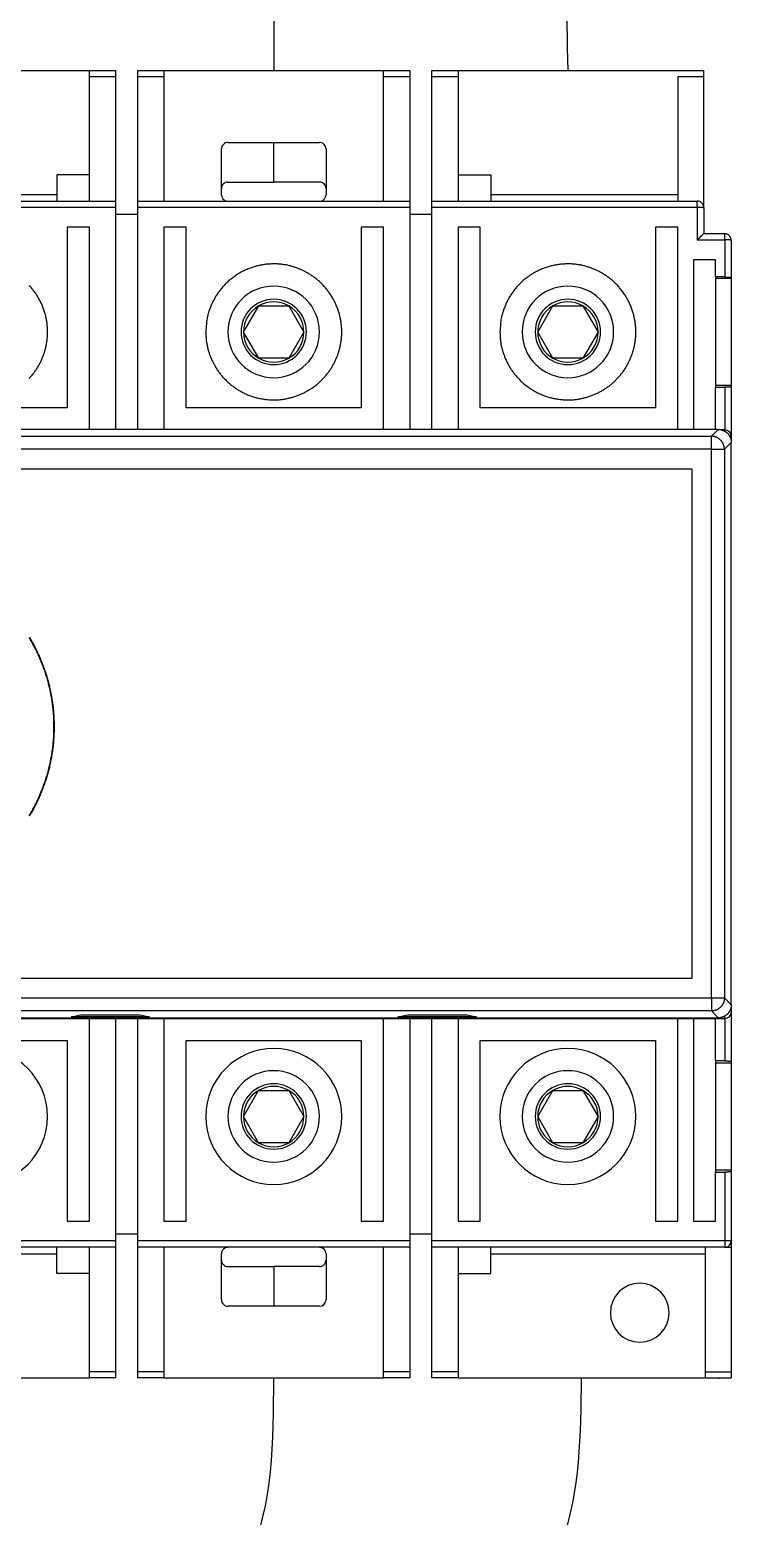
# Model space of a CAD drawing. Header units: millimetres. Extents: x 0 to 840, y -1485 to 297.
# Drawn here: x 89.37 to 94.74, y -1310.49 to -1299.12 of the extents above; entities that cross this region are included whole.
import ezdxf

# ---------------------------------------------------------------- set-up
doc = ezdxf.new("R2010")
doc.units = ezdxf.units.MM

# ---------------------------------------------------------------- blocks, each defined once
blk = doc.blocks.new('OTM30F3M_(40_60_63_80_100_125)')
at = {"linetype": 'Continuous'}
for p, q in [((22.74, 8.954), (22.74, 9)), ((16.05, 8.954), (18.29, 8.954)), ((20.71, 8.954), (22.74, 8.954)), ((22.74, 8.954), (22.74, 8.704)), ((22.74, 8.704), (22.95, 8.704)), ((22.95, 8.704), (22.95, 8.75)), ((22.95, 8.704), (22.95, 8.42)), ((22.95, 7.577), (22.95, 7.25)), ((15.95, 7.202), (22.848, 7.202)), ((22.848, 7.202), (22.9, 7.254)), ((22.848, 7.102), (22.848, 7.202)), ((22.95, 7.241), (22.95, 7.25)), ((22.848, 7.102), (16.05, 7.102)), ((22.848, 2.907), (22.848, 7.102)), ((22.848, 7.102), (22.947, 7.102)), ((23, 7.154), (22.947, 7.102)), ((22.947, 7.102), (22.947, 2.907)), ((16.05, 2.907), (22.848, 2.907)), ((22.848, 2.907), (22.848, 2.807)), ((22.848, 2.907), (22.947, 2.907)), ((22.947, 2.907), (23, 2.854)), ((23, 2.85), (23, 2.85)), ((22.848, 2.807), (15.95, 2.807)), ((22.9, 2.754), (22.848, 2.807)), ((22.95, 2.75), (22.95, 2.767)), ((22.95, 2.75), (22.95, 2.425)), ((22.95, 1.575), (22.95, 1.05)), ((18.29, 1.05), (16.26, 1.05)), ((22.95, 1.05), (20.71, 1.05)), ((23, 1.05), (22.95, 1.05)), ((22.95, 1.05), (22.95, 1))]:
    blk.add_line(p, q, dxfattribs=at)
at = {"color": 4, "linetype": 'Continuous'}
blk.add_line((17.819, 4.981), (17.823, 4.981), dxfattribs=at)
at = {"linetype": 'Continuous'}
for points in [[(16.2, 9.999), (18.09, 9.999)], [(18.09, 10), (18.29, 10)], [(18.09, 9.954), (18.09, 10)], [(18.09, 9), (18.09, 9.954)], [(18.09, 9.954), (18.29, 9.954)], [(18.29, 10), (18.29, 9.954)], [(18.29, 9.954), (18.29, 9)], [(18.46, 10), (18.66, 10)], [(18.46, 9.954), (18.46, 10)], [(18.46, 9), (18.46, 9.954)], [(18.46, 9.954), (18.66, 9.954)], [(18.66, 10), (18.66, 9.954)], [(18.66, 9.999), (20.34, 9.999)], [(18.66, 9.954), (18.66, 9)], [(20.34, 10), (20.54, 10)], [(20.34, 9.954), (20.34, 10)], [(20.34, 9), (20.34, 9.954)], [(20.34, 9.954), (20.54, 9.954)], [(20.54, 10), (20.54, 9.954)], [(20.54, 9.999), (20.54, 9.999)], [(20.54, 9.954), (20.54, 9)], [(20.71, 10), (20.91, 10)], [(20.71, 9.954), (20.71, 10)], [(20.71, 9), (20.71, 9.954)], [(20.71, 9.954), (20.91, 9.954)], [(20.91, 10), (20.91, 9.954)], [(20.91, 9.999), (20.91, 9.999)], [(20.91, 9.999), (22.59, 9.999)], [(20.91, 9.954), (20.91, 9)], [(22.59, 10), (22.79, 10)], [(22.59, 9.954), (22.59, 9)], [(22.59, 9.954), (22.79, 9.954)], [(22.79, 9.954), (22.79, 10)], [(22.79, 8.95), (22.79, 9.954)], [(19.15, 9.449), (19.85, 9.449)], [(19.5, 9.146), (19.5, 9.449)], [(19.1, 9.049), (19.1, 9.399)], [(19.9, 9.399), (19.9, 9.049)], [(17.84, 9.2), (17.84, 9)], [(18.09, 9.2), (17.84, 9.2)], [(19.15, 9.146), (19.5, 9.146)], [(19.85, 9.146), (19.5, 9.146)], [(20.91, 9.2), (21.16, 9.2)], [(21.16, 9.2), (21.16, 9)], [(16.05, 9), (18.29, 9)], [(17.84, 9.049), (16.2, 9.049)], [(18.29, 9), (18.29, 8.954)], [(18.46, 9), (20.54, 9)], [(18.46, 8.954), (18.46, 9)], [(20.54, 9), (20.54, 8.954)], [(20.71, 9), (22.74, 9)], [(20.71, 8.954), (20.71, 9)], [(22.59, 9.049), (21.16, 9.049)], [(18.29, 8.954), (18.29, 7.254)], [(18.29, 8.9), (18.46, 8.9)], [(18.46, 7.254), (18.46, 8.954)], [(18.46, 8.954), (20.54, 8.954)], [(20.54, 8.954), (20.54, 7.254)], [(20.54, 8.9), (20.71, 8.9)], [(20.71, 7.254), (20.71, 8.954)], [(22.79, 8.95), (22.79, 8.75)], [(17.92, 8.8), (17.92, 7.42)], [(18.09, 8.8), (17.92, 8.8)], [(18.09, 7.254), (18.09, 8.8)], [(18.66, 8.8), (18.66, 7.254)], [(18.83, 8.8), (18.66, 8.8)], [(18.83, 7.42), (18.83, 8.8)], [(20.34, 8.8), (20.17, 8.8)], [(20.17, 8.8), (20.17, 7.42)], [(20.34, 7.254), (20.34, 8.8)], [(20.91, 8.8), (20.91, 7.254)], [(21.08, 8.8), (20.91, 8.8)], [(21.08, 7.42), (21.08, 8.8)], [(22.59, 8.8), (22.42, 8.8)], [(22.42, 8.8), (22.42, 7.42)], [(22.59, 7.254), (22.59, 8.8)], [(22.79, 8.799), (22.79, 8.799)], [(22.79, 8.799), (22.79, 8.799)], [(22.95, 8.75), (22.79, 8.75)], [(23, 8.7), (23, 8.417)], [(22.71, 8.55), (22.71, 7.254)], [(22.88, 8.55), (22.71, 8.55)], [(22.88, 8.42), (22.88, 8.55)], [(22.88, 8.42), (22.88, 8.41)], [(22.95, 8.42), (22.88, 8.42)], [(23, 8.417), (23, 8.41)], [(22.88, 8.41), (22.88, 7.59)], [(22.88, 8.41), (23, 8.41)], [(23, 8.41), (23, 7.59)], [(22.88, 7.59), (22.88, 7.577)], [(23, 7.59), (22.88, 7.59)], [(22.88, 7.254), (22.88, 7.577)], [(22.88, 7.577), (22.95, 7.577)], [(23, 7.59), (23, 7.579)], [(23, 7.579), (23, 7.2)], [(17.92, 7.42), (16.58, 7.42)], [(20.17, 7.42), (18.83, 7.42)], [(22.42, 7.42), (21.08, 7.42)], [(22.9, 7.254), (7.1, 7.254)], [(22.95, 7.25), (22.922, 7.25)], [(23, 7.2), (23, 7.154)], [(23, 2.854), (23, 7.154)], [(16.199, 6.954), (22.699, 6.954)], [(22.699, 6.954), (22.699, 3.054)], [(22.699, 3.054), (16.199, 3.054)], [(23, 2.854), (23, 2.85)], [(23, 2.85), (23, 2.8)], [(7.1, 2.754), (22.9, 2.754)], [(16.05, 2.75), (22.95, 2.75)], [(17.95, 2.761), (18.024, 2.776)], [(18.55, 2.761), (17.95, 2.761)], [(18.024, 2.776), (18.476, 2.776)], [(18.09, 1.2), (18.09, 2.75)], [(18.29, 2.75), (18.29, 1.05)], [(18.46, 1.05), (18.46, 2.75)], [(18.476, 2.776), (18.55, 2.761)], [(18.66, 2.75), (18.66, 1.2)], [(20.34, 1.2), (20.34, 2.75)], [(20.45, 2.761), (20.524, 2.776)], [(21.05, 2.761), (20.45, 2.761)], [(20.524, 2.776), (20.976, 2.776)], [(20.54, 2.75), (20.54, 1.05)], [(20.71, 1.05), (20.71, 2.75)], [(20.91, 2.75), (20.91, 1.2)], [(20.976, 2.776), (21.05, 2.761)], [(22.59, 1.2), (22.59, 2.75)], [(22.71, 2.75), (22.71, 1.2)], [(22.88, 2.425), (22.88, 2.75)], [(23, 2.8), (23, 2.422)], [(16.58, 2.58), (17.92, 2.58)], [(17.92, 2.58), (17.92, 1.2)], [(18.83, 2.58), (20.17, 2.58)], [(18.83, 1.2), (18.83, 2.58)], [(20.17, 2.58), (20.17, 1.2)], [(21.08, 2.58), (22.42, 2.58)], [(21.08, 1.2), (21.08, 2.58)], [(22.42, 2.58), (22.42, 1.2)], [(22.88, 2.425), (22.88, 2.41)], [(22.95, 2.425), (22.88, 2.425)], [(22.88, 2.41), (22.88, 1.59)], [(22.88, 2.41), (23, 2.41)], [(23, 2.422), (23, 2.41)], [(23, 2.41), (23, 1.59)], [(22.88, 1.59), (22.88, 1.575)], [(23, 1.59), (22.88, 1.59)], [(22.88, 1.2), (22.88, 1.575)], [(22.88, 1.575), (22.95, 1.575)], [(23, 1.59), (23, 1.578)], [(23, 1.578), (23, 1.05)], [(17.92, 1.2), (18.09, 1.2)], [(18.66, 1.2), (18.83, 1.2)], [(20.17, 1.2), (20.34, 1.2)], [(20.91, 1.2), (21.08, 1.2)], [(22.42, 1.2), (22.59, 1.2)], [(22.71, 1.2), (22.88, 1.2)], [(18.46, 1.1), (18.29, 1.1)], [(18.29, 1.05), (18.29, 1)], [(18.46, 1), (18.46, 1.05)], [(20.54, 1.05), (18.46, 1.05)], [(20.71, 1.1), (20.54, 1.1)], [(20.54, 1.05), (20.54, 1)], [(20.71, 1), (20.71, 1.05)], [(23, 1.05), (23, 1)], [(18.29, 1), (16.26, 1)], [(16.41, 0.949), (17.84, 0.949)], [(17.84, 0.8), (17.84, 1)], [(18.09, 0.046), (18.09, 1)], [(18.29, 1), (18.29, 0.046)], [(20.54, 1), (18.46, 1)], [(18.46, 0.046), (18.46, 1)], [(18.66, 0.999), (18.66, 0.999), (18.66, 0.999), (18.66, 0.999), (18.66, 0.999), (18.66, 0.999), (18.66, 0.999), (18.66, 0.999), (18.66, 0.999), (18.66, 1), (18.66, 1), (18.66, 1), (18.66, 1), (18.66, 1), (18.66, 1), (18.66, 1), (18.66, 1), (18.66, 1), (18.66, 1)], [(18.66, 1), (18.66, 0.046)], [(18.682, 0.999), (18.682, 0.999), (18.682, 0.999), (18.682, 0.999), (18.682, 0.999), (18.682, 0.999), (18.682, 0.999), (18.682, 0.999), (18.682, 0.999), (18.682, 1), (18.682, 1), (18.682, 1), (18.682, 1), (18.682, 1), (18.682, 1), (18.682, 1), (18.682, 1), (18.682, 1), (18.682, 1)], [(18.74, 1), (18.74, 0.999)], [(18.74, 0.999), (18.74, 0.999)], [(18.75, 1), (18.75, 0.999)], [(19.1, 0.599), (19.1, 0.949)], [(19.9, 0.949), (19.9, 0.599)], [(20.25, 0.999), (20.25, 1)], [(20.26, 0.999), (20.26, 1)], [(20.319, 1), (20.319, 1), (20.319, 1), (20.319, 1), (20.319, 1), (20.319, 1), (20.319, 1), (20.319, 1), (20.319, 1), (20.319, 1), (20.319, 1), (20.319, 1), (20.319, 0.999), (20.319, 0.999), (20.319, 0.999), (20.319, 0.999), (20.319, 0.999), (20.319, 0.999), (20.319, 0.999)], [(20.34, 0.046), (20.34, 1)], [(20.34, 0.999), (20.34, 0.999)], [(20.54, 1), (20.54, 0.046)], [(22.95, 1), (20.71, 1)], [(20.71, 0.046), (20.71, 1)], [(20.91, 1), (20.91, 0.046)], [(21.16, 0.8), (21.16, 1)], [(21.16, 0.949), (22.8, 0.949)], [(22.5, 0.999), (22.5, 1)], [(22.51, 0.999), (22.51, 1)], [(22.569, 1), (22.569, 1), (22.569, 1), (22.569, 1), (22.569, 1), (22.569, 1), (22.569, 1), (22.569, 1), (22.569, 1), (22.569, 1), (22.569, 1), (22.569, 1), (22.569, 0.999), (22.569, 0.999), (22.569, 0.999), (22.569, 0.999), (22.569, 0.999), (22.569, 0.999), (22.569, 0.999)], [(22.59, 1), (22.59, 1), (22.59, 1), (22.59, 1), (22.59, 1), (22.59, 1), (22.59, 1), (22.59, 1), (22.59, 1), (22.59, 1), (22.59, 1), (22.59, 1), (22.59, 0.999), (22.59, 0.999), (22.59, 0.999), (22.59, 0.999), (22.59, 0.999), (22.59, 0.999), (22.59, 0.999)], [(22.8, 1), (22.8, 0.046)], [(22.95, 1), (23, 1)], [(23, 1), (23, 0.046)], [(18.09, 0.8), (17.84, 0.8)], [(19.15, 0.852), (19.5, 0.852)], [(19.85, 0.852), (19.5, 0.852)], [(19.5, 0.852), (19.5, 0.549)], [(20.91, 0.8), (21.16, 0.8)], [(19.85, 0.549), (19.15, 0.549)], [(18.09, 0), (18.09, 0.046)], [(18.29, 0.046), (18.09, 0.046)], [(18.09, 0), (18.09, -0.001)], [(18.29, 0), (18.09, 0)], [(18.29, 0.046), (18.29, 0)], [(18.29, -0.001), (18.29, 0)], [(18.46, 0), (18.46, 0.046)], [(18.66, 0.046), (18.46, 0.046)], [(18.46, 0), (18.46, -0.001)], [(18.66, 0), (18.46, 0)], [(18.66, 0.046), (18.66, 0)], [(18.66, -0.001), (18.66, -0.001), (18.66, -0.001), (18.66, -0.001), (18.66, -0.001), (18.66, -0.001), (18.66, -0.001), (18.66, -0.001), (18.66, -0.001), (18.66, 0), (18.66, 0), (18.66, 0), (18.66, 0), (18.66, 0), (18.66, 0), (18.66, 0), (18.66, 0), (18.66, 0), (18.66, 0)], [(20.34, 0), (20.34, 0.046)], [(20.54, 0.046), (20.34, 0.046)], [(20.34, -0.001), (20.34, 0)], [(20.34, 0), (20.34, 0), (20.34, 0), (20.34, 0), (20.34, 0), (20.34, 0), (20.34, 0), (20.34, 0), (20.34, 0), (20.34, 0), (20.34, 0), (20.34, 0), (20.34, -0.001), (20.34, -0.001), (20.34, -0.001), (20.34, -0.001), (20.34, -0.001), (20.34, -0.001), (20.34, -0.001)], [(20.54, 0), (20.34, 0)], [(20.54, 0.046), (20.54, 0)], [(20.54, -0.001), (20.54, 0)], [(20.71, 0), (20.71, 0.046)], [(20.91, 0.046), (20.71, 0.046)], [(20.71, 0), (20.71, -0.001)], [(20.91, 0), (20.71, 0)], [(20.91, 0.046), (20.91, 0.046)], [(20.91, 0.046), (20.91, 0)], [(20.91, -0.001), (20.91, 0)], [(22.8, 0.046), (22.8, 0)], [(22.8, 0.046), (23, 0.046)], [(22.8, 0), (22.8, -0.001)], [(22.8, 0), (23, 0)], [(22.905, 0), (22.905, -0.001)], [(23, 0.046), (23, 0)], [(18.09, -0.001), (16.41, -0.001)], [(18.29, -0.001), (18.29, -0.001)], [(20.34, -0.001), (18.66, -0.001)], [(18.66, -0.001), (18.66, -0.001)], [(20.54, -0.001), (20.54, -0.001)], [(20.91, -0.001), (20.91, -0.001)], [(22.8, -0.001), (20.91, -0.001)], [(22.905, -0.001), (22.905, -0.001)]]:
    blk.add_lwpolyline(points, dxfattribs=at)
for points in [[(19.15, 9.449, 0.414214), (19.1, 9.399)], [(19.9, 9.399, 0.414214), (19.85, 9.449)], [(19.15, 9.146, 0.414214), (19.1, 9.096)], [(19.9, 9.096, 0.414214), (19.85, 9.146)], [(19.1, 9.049, 0.359591), (19.141, 9)], [(19.859, 9, 0.359591), (19.9, 9.049)], [(22.79, 8.95, 0.414214), (22.74, 9)], [(22.74, 8.954), (22.742, 8.954, -0.001116), (22.745, 8.954, -0.001065), (22.747, 8.954, -0.001059), (22.75, 8.954, -0.001119), (22.752, 8.954, -0.001164), (22.755, 8.954, -0.001208), (22.757, 8.954, -0.001258), (22.76, 8.954, -0.001327), (22.762, 8.954, -0.001401), (22.764, 8.954, -0.001491), (22.767, 8.954, -0.001594), (22.769, 8.954, -0.001717), (22.771, 8.953, -0.001865), (22.773, 8.953, -0.002042), (22.775, 8.953, -0.002254), (22.777, 8.953, -0.002495), (22.779, 8.953, -0.002838), (22.781, 8.953, -0.003282), (22.782, 8.952, -0.003737), (22.784, 8.952, -0.004116), (22.785, 8.952, -0.005316), (22.786, 8.952, -0.007674), (22.787, 8.951, -0.007952), (22.788, 8.951, -0.004139), (22.788, 8.951, -0.014949), (22.789, 8.951, -0.048473), (22.79, 8.95, -0.054801), (22.79, 8.95, -0.04732)], [(22.79, 8.75), (22.79, 8.75, 0.059304), (22.789, 8.75, 0.030625), (22.789, 8.75, 0.017674), (22.789, 8.75, 0.011768), (22.788, 8.749, 0.008471), (22.788, 8.749, 0.006576), (22.787, 8.749, 0.005298), (22.786, 8.748, 0.004502), (22.786, 8.748, 0.003904), (22.785, 8.747, 0.003517), (22.784, 8.747, 0.003205), (22.783, 8.746, 0.003011), (22.783, 8.745, 0.002844), (22.782, 8.745, 0.002755), (22.781, 8.744, 0.002671), (22.78, 8.743, 0.002646), (22.779, 8.742, 0.002617), (22.778, 8.741, 0.002635), (22.777, 8.74, 0.002647), (22.776, 8.739, 0.002706), (22.775, 8.738, 0.002743), (22.774, 8.737, 0.00281), (22.773, 8.736, 0.002656), (22.772, 8.735, 0.00228), (22.771, 8.734, 0.001957), (22.769, 8.733, 0.001625), (22.768, 8.732, 0.001338), (22.767, 8.731, 0.001035), (22.766, 8.73, 0.000774), (22.765, 8.729, 0.000494), (22.764, 8.727, 0.000254), (22.763, 8.726, -0.000006), (22.762, 8.725, -0.000232), (22.761, 8.724, -0.000484), (22.759, 8.723, -0.000692), (22.758, 8.721, -0.000914), (22.757, 8.72, -0.001141), (22.756, 8.719, -0.001429), (22.755, 8.718, -0.001552), (22.753, 8.716, -0.001583), (22.752, 8.715, -0.002059), (22.751, 8.714, -0.002912), (22.749, 8.713, -0.002202), (22.748, 8.711, -0.000362), (22.747, 8.71, -0.003825), (22.746, 8.709, -0.007518), (22.743, 8.707, -0.003705), (22.74, 8.704, -0.0019)], [(23, 8.7, 0.414214), (22.95, 8.75)], [(23, 8.7), (23, 8.7, 0.137448), (23, 8.7, 0.083236), (22.999, 8.701, 0.047246), (22.999, 8.701, 0.030404), (22.998, 8.701, 0.020021), (22.998, 8.701, 0.014196), (22.997, 8.701, 0.010412), (22.996, 8.702, 0.008115), (22.995, 8.702, 0.006417), (22.994, 8.702, 0.005278), (22.992, 8.702, 0.004381), (22.991, 8.703, 0.003745), (22.989, 8.703, 0.003225), (22.987, 8.703, 0.00284), (22.985, 8.703, 0.002507), (22.983, 8.703, 0.002244), (22.981, 8.703, 0.002043), (22.979, 8.704, 0.001897), (22.977, 8.704, 0.001706), (22.974, 8.704, 0.001503), (22.972, 8.704, 0.001523), (22.97, 8.704, 0.001653), (22.967, 8.704, 0.001237), (22.965, 8.704, 0.000525), (22.962, 8.704, 0.001545), (22.96, 8.704, 0.002461), (22.955, 8.704, 0.001226), (22.95, 8.704, 0.000669)], [(17.628, 7.643, 0.013728), (17.647, 7.665, 0.013688), (17.665, 7.687, 0.0137), (17.682, 7.71, 0.01372), (17.697, 7.735, 0.013702), (17.711, 7.759, 0.013578), (17.723, 7.785, 0.013341), (17.734, 7.811, 0.013545), (17.744, 7.837, 0.013609), (17.752, 7.864, 0.013528), (17.759, 7.893, 0.013951), (17.764, 7.922, 0.014168), (17.768, 7.952, 0.014387), (17.77, 7.982, 0.014512), (17.77, 8.013, 0.014725), (17.768, 8.044, 0.014833), (17.765, 8.075, 0.014974), (17.759, 8.106, 0.015039), (17.752, 8.137, 0.015116), (17.742, 8.167, 0.015142), (17.731, 8.197, 0.015152), (17.719, 8.225, 0.015132), (17.704, 8.253, 0.015063), (17.688, 8.28, 0.015015), (17.67, 8.306, 0.014906), (17.651, 8.33, 0.014779), (17.631, 8.354, 0.014532)], [(18.98, 8), (18.981, 7.973, 0.012885), (18.983, 7.946, 0.01288), (18.986, 7.92, 0.01283), (18.991, 7.893, 0.012938), (18.997, 7.867, 0.012899), (19.005, 7.841, 0.012716), (19.014, 7.816, 0.012939), (19.024, 7.791, 0.013069), (19.036, 7.766, 0.013047), (19.049, 7.741, 0.013517), (19.064, 7.716, 0.013767), (19.081, 7.692, 0.014064), (19.099, 7.669, 0.01424), (19.119, 7.646, 0.014536), (19.141, 7.624, 0.014697), (19.164, 7.603, 0.014932), (19.189, 7.584, 0.015055), (19.215, 7.565, 0.015231), (19.242, 7.549, 0.015316), (19.27, 7.533, 0.015423), (19.3, 7.52, 0.015465), (19.33, 7.509, 0.015499), (19.361, 7.499, 0.015496), (19.392, 7.491, 0.015455), (19.424, 7.486, 0.015408), (19.456, 7.482, 0.015291), (19.488, 7.48, 0.015204), (19.519, 7.48, 0.015027), (19.55, 7.482, 0.01489), (19.581, 7.486, 0.014629), (19.61, 7.492, 0.014495), (19.639, 7.499, 0.014252), (19.667, 7.508, 0.013982), (19.694, 7.518, 0.013547), (19.72, 7.529, 0.013536), (19.744, 7.541, 0.013202), (19.768, 7.555, 0.013141), (19.792, 7.57, 0.013448), (19.815, 7.586, 0.013377), (19.837, 7.604, 0.013574), (19.858, 7.623, 0.013747), (19.878, 7.643, 0.013728), (19.897, 7.665, 0.013688), (19.915, 7.687, 0.0137), (19.932, 7.71, 0.01372), (19.947, 7.735, 0.013702), (19.961, 7.759, 0.013578), (19.973, 7.785, 0.013341), (19.984, 7.811, 0.013545), (19.994, 7.837, 0.013609), (20.002, 7.864, 0.013528), (20.009, 7.893, 0.013951), (20.014, 7.922, 0.014168), (20.018, 7.952, 0.014387), (20.02, 7.982, 0.014512), (20.02, 8.013, 0.014725), (20.018, 8.044, 0.014833), (20.015, 8.075, 0.014974), (20.009, 8.106, 0.015039), (20.002, 8.137, 0.015116), (19.992, 8.167, 0.015142), (19.981, 8.197, 0.015152), (19.969, 8.225, 0.015132), (19.954, 8.253, 0.015063), (19.938, 8.28, 0.015015), (19.92, 8.306, 0.014906), (19.901, 8.33, 0.014779), (19.881, 8.354, 0.014532), (19.86, 8.375, 0.01449), (19.838, 8.395, 0.014366), (19.815, 8.414, 0.013978), (19.792, 8.43, 0.01361), (19.769, 8.445, 0.013422), (19.746, 8.458, 0.012373), (19.723, 8.47, 0.012536), (19.699, 8.48, 0.012689), (19.674, 8.49, 0.012321), (19.648, 8.498, 0.013034), (19.621, 8.506, 0.013495), (19.593, 8.512, 0.013713), (19.565, 8.516, 0.013847), (19.535, 8.519, 0.014232), (19.505, 8.52, 0.014445), (19.474, 8.519, 0.014719), (19.443, 8.517, 0.014871), (19.412, 8.512, 0.015114), (19.381, 8.506, 0.015239), (19.349, 8.498, 0.015411), (19.319, 8.487, 0.015493), (19.289, 8.475, 0.015597), (19.259, 8.461, 0.015634), (19.231, 8.445, 0.015655), (19.203, 8.427, 0.015654), (19.177, 8.407, 0.015619), (19.152, 8.387, 0.015542), (19.129, 8.364, 0.015355), (19.107, 8.341, 0.015342), (19.087, 8.316, 0.015355), (19.069, 8.291, 0.014925), (19.052, 8.265, 0.013976), (19.038, 8.238, 0.014805), (19.025, 8.211, 0.01664), (19.014, 8.183, 0.013276), (19.004, 8.157, 0.006261), (18.997, 8.133, 0.016718), (18.99, 8.103, 0.027453), (18.985, 8.058, 0.014367), (18.98, 8, 0.008085)], [(21.23, 8), (21.231, 7.973, 0.012884), (21.233, 7.946, 0.012879), (21.236, 7.92, 0.012829), (21.241, 7.893, 0.012937), (21.247, 7.867, 0.012899), (21.255, 7.841, 0.012715), (21.264, 7.816, 0.012938), (21.274, 7.791, 0.013069), (21.286, 7.766, 0.013047), (21.299, 7.741, 0.013517), (21.314, 7.716, 0.013767), (21.331, 7.692, 0.014064), (21.349, 7.669, 0.01424), (21.369, 7.646, 0.014536), (21.391, 7.624, 0.014697), (21.414, 7.603, 0.014932), (21.439, 7.584, 0.015055), (21.465, 7.565, 0.015231), (21.492, 7.549, 0.015316), (21.52, 7.533, 0.015423), (21.55, 7.52, 0.015465), (21.58, 7.509, 0.015499), (21.611, 7.499, 0.015496), (21.642, 7.491, 0.015455), (21.674, 7.486, 0.015408), (21.706, 7.482, 0.015291), (21.738, 7.48, 0.015204), (21.769, 7.48, 0.015027), (21.8, 7.482, 0.01489), (21.831, 7.486, 0.014629), (21.86, 7.492, 0.014495), (21.889, 7.499, 0.014252), (21.917, 7.508, 0.013982), (21.944, 7.518, 0.013547), (21.97, 7.529, 0.013536), (21.994, 7.541, 0.013202), (22.018, 7.555, 0.013141), (22.042, 7.57, 0.013448), (22.065, 7.586, 0.013377), (22.087, 7.604, 0.013574), (22.108, 7.623, 0.013747), (22.128, 7.643, 0.013728), (22.147, 7.665, 0.013688), (22.165, 7.687, 0.0137), (22.182, 7.71, 0.01372), (22.197, 7.735, 0.013702), (22.211, 7.759, 0.013578), (22.223, 7.785, 0.013341), (22.234, 7.811, 0.013545), (22.244, 7.837, 0.013609), (22.252, 7.864, 0.013528), (22.259, 7.893, 0.013951), (22.264, 7.922, 0.014168), (22.268, 7.952, 0.014387), (22.27, 7.982, 0.014512), (22.27, 8.013, 0.014725), (22.268, 8.044, 0.014833), (22.265, 8.075, 0.014974), (22.259, 8.106, 0.015039), (22.252, 8.137, 0.015116), (22.242, 8.167, 0.015142), (22.231, 8.197, 0.015152), (22.219, 8.225, 0.015132), (22.204, 8.253, 0.015063), (22.188, 8.28, 0.015015), (22.17, 8.306, 0.014906), (22.151, 8.33, 0.014779), (22.131, 8.354, 0.014532), (22.11, 8.375, 0.01449), (22.088, 8.395, 0.014366), (22.065, 8.414, 0.013978), (22.042, 8.43, 0.01361), (22.019, 8.445, 0.013422), (21.996, 8.458, 0.012373), (21.973, 8.47, 0.012536), (21.949, 8.48, 0.012689), (21.924, 8.49, 0.012321), (21.898, 8.498, 0.013034), (21.871, 8.506, 0.013495), (21.843, 8.512, 0.013713), (21.815, 8.516, 0.013847), (21.785, 8.519, 0.014232), (21.755, 8.52, 0.014445), (21.724, 8.519, 0.014719), (21.693, 8.517, 0.014871), (21.662, 8.512, 0.015114), (21.631, 8.506, 0.015239), (21.599, 8.498, 0.015411), (21.569, 8.487, 0.015493), (21.539, 8.475, 0.015597), (21.509, 8.461, 0.015634), (21.481, 8.445, 0.015655), (21.453, 8.427, 0.015653), (21.427, 8.407, 0.015619), (21.402, 8.387, 0.015542), (21.379, 8.364, 0.015355), (21.357, 8.341, 0.015342), (21.337, 8.316, 0.015355), (21.319, 8.291, 0.014925), (21.302, 8.265, 0.013976), (21.288, 8.238, 0.014805), (21.275, 8.211, 0.01664), (21.264, 8.183, 0.013276), (21.254, 8.157, 0.006261), (21.247, 8.133, 0.016718), (21.24, 8.103, 0.027453), (21.235, 8.058, 0.014367), (21.23, 8, 0.008085)], [(22.95, 8.42), (22.952, 8.42, -0.0005), (22.954, 8.42, -0.000517), (22.956, 8.42, -0.000528), (22.958, 8.419, -0.000531), (22.96, 8.419, -0.000539), (22.962, 8.419, -0.000549), (22.964, 8.419, -0.000562), (22.966, 8.419, -0.000575), (22.968, 8.419, -0.000591), (22.97, 8.419, -0.000608), (22.972, 8.419, -0.000629), (22.973, 8.419, -0.000652), (22.975, 8.419, -0.00068), (22.977, 8.419, -0.000709), (22.978, 8.419, -0.000745), (22.98, 8.419, -0.000784), (22.981, 8.419, -0.000831), (22.983, 8.419, -0.000882), (22.984, 8.419, -0.000944), (22.986, 8.419, -0.001013), (22.987, 8.419, -0.001097), (22.988, 8.419, -0.001192), (22.989, 8.419, -0.001309), (22.991, 8.418, -0.001446), (22.992, 8.418, -0.00161), (22.993, 8.418, -0.001794), (22.994, 8.418, -0.002059), (22.995, 8.418, -0.002416), (22.995, 8.418, -0.002747), (22.996, 8.418, -0.002998), (22.997, 8.418, -0.003977), (22.998, 8.418, -0.006023), (22.998, 8.418, -0.005979), (22.999, 8.417, -0.002233), (22.999, 8.417, -0.011755), (22.999, 8.417, -0.041876), (23, 8.417, -0.048379), (23, 8.417, -0.041824)], [(19.85, 8, 1), (19.15, 8, 1), (19.85, 8)], [(22.1, 8, 1), (21.4, 8, 1), (22.1, 8)], [(23, 7.579), (23, 7.579, -0.192262), (23, 7.579, -0.083511), (23, 7.579, -0.039498), (22.999, 7.579, -0.023615), (22.999, 7.579, -0.014858), (22.998, 7.579, -0.010286), (22.997, 7.578, -0.007413), (22.997, 7.578, -0.00573), (22.996, 7.578, -0.004487), (22.995, 7.578, -0.003676), (22.993, 7.578, -0.00303), (22.992, 7.578, -0.002585), (22.99, 7.578, -0.002213), (22.989, 7.578, -0.001948), (22.987, 7.577, -0.00171), (22.985, 7.577, -0.001529), (22.983, 7.577, -0.001388), (22.981, 7.577, -0.001292), (22.979, 7.577, -0.001154), (22.976, 7.577, -0.001012), (22.974, 7.577, -0.001032), (22.971, 7.577, -0.001133), (22.969, 7.577, -0.000831), (22.966, 7.577, -0.000327), (22.964, 7.577, -0.001064), (22.961, 7.577, -0.001703), (22.956, 7.577, -0.00083), (22.95, 7.577, -0.000443)], [(22.947, 7.102), (22.947, 7.106, 0.012793), (22.947, 7.111, 0.012146), (22.946, 7.116, 0.011963), (22.946, 7.121, 0.012467), (22.944, 7.126, 0.012704), (22.943, 7.131, 0.012858), (22.941, 7.136, 0.012958), (22.939, 7.141, 0.013163), (22.937, 7.146, 0.013271), (22.935, 7.151, 0.013414), (22.932, 7.155, 0.013485), (22.929, 7.16, 0.013582), (22.926, 7.164, 0.013635), (22.922, 7.168, 0.013704), (22.918, 7.172, 0.013694), (22.914, 7.176, 0.013631), (22.91, 7.18, 0.013704), (22.906, 7.183, 0.013869), (22.901, 7.186, 0.013517), (22.896, 7.189, 0.012702), (22.892, 7.191, 0.013661), (22.887, 7.194, 0.015699), (22.882, 7.195, 0.012356), (22.877, 7.197, 0.005382), (22.873, 7.199, 0.016163), (22.867, 7.2, 0.027035), (22.859, 7.201, 0.013854), (22.848, 7.202, 0.007617)], [(22.9, 7.254), (22.905, 7.254, -0.012795), (22.91, 7.254, -0.01215), (22.915, 7.253, -0.01197), (22.919, 7.252, -0.012477), (22.924, 7.251, -0.012717), (22.929, 7.25, -0.012874), (22.934, 7.248, -0.012977), (22.939, 7.246, -0.013185), (22.944, 7.244, -0.013296), (22.949, 7.241, -0.013441), (22.954, 7.239, -0.013514), (22.958, 7.235, -0.013613), (22.963, 7.232, -0.013667), (22.967, 7.229, -0.013737), (22.971, 7.225, -0.013728), (22.975, 7.221, -0.013664), (22.978, 7.217, -0.013737), (22.981, 7.212, -0.013902), (22.984, 7.208, -0.013548), (22.987, 7.203, -0.012729), (22.99, 7.198, -0.013689), (22.992, 7.193, -0.015728), (22.994, 7.188, -0.012376), (22.996, 7.184, -0.00539), (22.997, 7.179, -0.016185), (22.998, 7.174, -0.027062), (22.999, 7.165, -0.013862), (23, 7.154, -0.00762)], [(23, 7.2, 0.414214), (22.95, 7.25)], [(22.947, 2.907), (22.947, 2.902, -0.012793), (22.947, 2.897, -0.012146), (22.946, 2.892, -0.011963), (22.946, 2.887, -0.012467), (22.944, 2.882, -0.012704), (22.943, 2.877, -0.012858), (22.941, 2.872, -0.012957), (22.939, 2.867, -0.013163), (22.937, 2.862, -0.013271), (22.935, 2.858, -0.013414), (22.932, 2.853, -0.013485), (22.929, 2.849, -0.013582), (22.926, 2.844, -0.013635), (22.922, 2.84, -0.013704), (22.918, 2.836, -0.013694), (22.914, 2.832, -0.013631), (22.91, 2.829, -0.013704), (22.906, 2.825, -0.013869), (22.901, 2.822, -0.013517), (22.896, 2.819, -0.012702), (22.892, 2.817, -0.013661), (22.887, 2.815, -0.015699), (22.882, 2.813, -0.012356), (22.877, 2.811, -0.005382), (22.873, 2.81, -0.016163), (22.867, 2.809, -0.027036), (22.859, 2.807, -0.013854), (22.848, 2.807, -0.007617)], [(23, 2.854), (23, 2.849, -0.012795), (23, 2.844, -0.01215), (22.999, 2.84, -0.01197), (22.998, 2.835, -0.012477), (22.997, 2.83, -0.012717), (22.996, 2.825, -0.012874), (22.994, 2.82, -0.012977), (22.992, 2.815, -0.013185), (22.99, 2.81, -0.013296), (22.987, 2.805, -0.013441), (22.984, 2.8, -0.013514), (22.981, 2.796, -0.013613), (22.978, 2.792, -0.013668), (22.975, 2.787, -0.013738), (22.971, 2.783, -0.013728), (22.967, 2.78, -0.013664), (22.963, 2.776, -0.013738), (22.958, 2.773, -0.013902), (22.954, 2.77, -0.013548), (22.949, 2.767, -0.012729), (22.944, 2.764, -0.013689), (22.939, 2.762, -0.015728), (22.934, 2.76, -0.012376), (22.929, 2.759, -0.00539), (22.925, 2.757, -0.016186), (22.919, 2.756, -0.027063), (22.911, 2.755, -0.013862), (22.9, 2.754, -0.00762)], [(22.95, 2.75, 0.414214), (23, 2.8)], [(17.77, 2, 1), (16.73, 2, 1), (17.77, 2)], [(20.02, 2, 1), (18.98, 2, 1), (20.02, 2)], [(22.27, 2, 1), (21.23, 2, 1), (22.27, 2)], [(22.95, 2.425), (22.953, 2.425, -0.00074), (22.955, 2.425, -0.000723), (22.958, 2.425, -0.000723), (22.961, 2.425, -0.000755), (22.963, 2.425, -0.000784), (22.966, 2.425, -0.000812), (22.969, 2.425, -0.000845), (22.971, 2.425, -0.000889), (22.974, 2.425, -0.00094), (22.976, 2.425, -0.000998), (22.979, 2.425, -0.00107), (22.981, 2.424, -0.001152), (22.983, 2.424, -0.001256), (22.985, 2.424, -0.001374), (22.987, 2.424, -0.001524), (22.989, 2.424, -0.001688), (22.99, 2.424, -0.001928), (22.992, 2.424, -0.002228), (22.993, 2.424, -0.002557), (22.995, 2.424, -0.002836), (22.996, 2.423, -0.003664), (22.997, 2.423, -0.005262), (22.997, 2.423, -0.005589), (22.998, 2.423, -0.003127), (22.999, 2.423, -0.01058), (22.999, 2.423, -0.035415), (23, 2.423, -0.045838), (23, 2.422, -0.046986)], [(19.85, 2, 1), (19.15, 2, 1), (19.85, 2)], [(22.1, 2, 1), (21.4, 2, 1), (22.1, 2)], [(23, 1.578), (23, 1.578, -0.193503), (23, 1.577, -0.08338), (23, 1.577, -0.039293), (22.999, 1.577, -0.023459), (22.999, 1.577, -0.014749), (22.998, 1.577, -0.010206), (22.997, 1.577, -0.007355), (22.997, 1.577, -0.005683), (22.996, 1.577, -0.00445), (22.995, 1.576, -0.003646), (22.993, 1.576, -0.003005), (22.992, 1.576, -0.002563), (22.99, 1.576, -0.002195), (22.989, 1.576, -0.001931), (22.987, 1.576, -0.001696), (22.985, 1.576, -0.001517), (22.983, 1.576, -0.001376), (22.981, 1.576, -0.001281), (22.979, 1.575, -0.001144), (22.976, 1.575, -0.001004), (22.974, 1.575, -0.001024), (22.971, 1.575, -0.001123), (22.969, 1.575, -0.000824), (22.966, 1.575, -0.000325), (22.964, 1.575, -0.001055), (22.961, 1.575, -0.001689), (22.956, 1.575, -0.000823), (22.95, 1.575, -0.000439)], [(22.95, 1, 0.414214), (23, 1.05)], [(19.15, 0.999, 0.414214), (19.1, 0.949)], [(19.9, 0.949, 0.414214), (19.85, 0.999)], [(19.1, 0.902, 0.414214), (19.15, 0.852)], [(19.85, 0.852, 0.414214), (19.9, 0.902)], [(22.525, 0.499, 1), (22.075, 0.499, 1), (22.525, 0.499)], [(19.1, 0.599, 0.414214), (19.15, 0.549)], [(19.85, 0.549, 0.414213), (19.9, 0.599)], [(22.9, -0.001, 0.033579), (22.913, 0)]]:
    blk.add_lwpolyline(points, format="xyb", dxfattribs=at)
at = {"color": 2, "linetype": 'Continuous'}
for points in [[(19.75, 8, 1), (19.25, 8, 1), (19.75, 8)], [(19.385, 8.199, 0.267949), (19.269, 7.999)], [(19.615, 8.199, 0.267949), (19.385, 8.199)], [(19.731, 7.999, 0.267949), (19.615, 8.199)], [(22, 8, 1), (21.5, 8, 1), (22, 8)], [(21.635, 8.199, 0.267949), (21.519, 7.999)], [(21.865, 8.199, 0.267949), (21.635, 8.199)], [(21.981, 7.999, 0.267949), (21.865, 8.199)], [(19.269, 7.999, 0.267949), (19.385, 7.799)], [(19.615, 7.799, 0.267949), (19.731, 7.999)], [(21.519, 7.999, 0.267949), (21.635, 7.799)], [(21.865, 7.799, 0.267949), (21.981, 7.999)], [(19.385, 7.799, 0.267949), (19.615, 7.799)], [(21.635, 7.799, 0.267949), (21.865, 7.799)], [(19.75, 2, 1), (19.25, 2, 1), (19.75, 2)], [(19.384, 2.199, 0.267949), (19.269, 1.999)], [(19.615, 2.199, 0.267949), (19.384, 2.199)], [(19.731, 1.999, 0.267949), (19.615, 2.199)], [(22, 2, 1), (21.5, 2, 1), (22, 2)], [(21.634, 2.199, 0.267949), (21.519, 1.999)], [(21.865, 2.199, 0.267949), (21.634, 2.199)], [(21.981, 1.999, 0.267949), (21.865, 2.199)], [(19.269, 1.999, 0.267949), (19.384, 1.799)], [(19.615, 1.799, 0.267949), (19.731, 1.999)], [(21.519, 1.999, 0.267949), (21.634, 1.799)], [(21.865, 1.799, 0.267949), (21.981, 1.999)], [(19.384, 1.799, 0.267949), (19.615, 1.799)], [(21.634, 1.799, 0.267949), (21.865, 1.799)]]:
    blk.add_lwpolyline(points, format="xyb", dxfattribs=at)
for points in [[(19.269, 7.999), (19.385, 8.199)], [(19.385, 8.199), (19.615, 8.199)], [(19.615, 8.199), (19.731, 7.999)], [(21.519, 7.999), (21.635, 8.199)], [(21.635, 8.199), (21.865, 8.199)], [(21.865, 8.199), (21.981, 7.999)], [(19.385, 7.799), (19.269, 7.999)], [(19.731, 7.999), (19.615, 7.799)], [(21.635, 7.799), (21.519, 7.999)], [(21.981, 7.999), (21.865, 7.799)], [(19.615, 7.799), (19.385, 7.799)], [(21.865, 7.799), (21.635, 7.799)], [(19.269, 1.999), (19.384, 2.199)], [(19.384, 2.199), (19.615, 2.199)], [(19.615, 2.199), (19.731, 1.999)], [(21.519, 1.999), (21.634, 2.199)], [(21.634, 2.199), (21.865, 2.199)], [(21.865, 2.199), (21.981, 1.999)], [(19.384, 1.799), (19.269, 1.999)], [(19.731, 1.999), (19.615, 1.799)], [(21.634, 1.799), (21.519, 1.999)], [(21.981, 1.999), (21.865, 1.799)], [(19.615, 1.799), (19.384, 1.799)], [(21.75, 1.799), (21.634, 1.799)], [(21.865, 1.799), (21.75, 1.799)]]:
    blk.add_lwpolyline(points, dxfattribs=at)
at = {"color": 4, "linetype": 'Continuous'}
for points in [[(17.823, 4.981), (17.822, 5, 0.003554), (17.822, 5.019, 0.003556), (17.821, 5.037, 0.003554), (17.82, 5.056, 0.003549), (17.819, 5.075, 0.003547), (17.818, 5.094, 0.003545), (17.816, 5.113, 0.003545), (17.814, 5.132, 0.003545), (17.812, 5.15, 0.003546), (17.809, 5.169, 0.003548), (17.806, 5.188, 0.003551), (17.803, 5.206, 0.003555), (17.8, 5.225, 0.003558), (17.796, 5.243, 0.003563), (17.792, 5.262, 0.003562), (17.788, 5.28, 0.003557), (17.784, 5.299, 0.003554), (17.779, 5.317, 0.003551), (17.774, 5.335, 0.003549), (17.769, 5.353, 0.003548), (17.764, 5.372, 0.003547), (17.758, 5.39, 0.003547), (17.752, 5.407, 0.003547), (17.746, 5.425, 0.003549), (17.739, 5.443, 0.003551), (17.732, 5.461, 0.003554), (17.725, 5.478, 0.003557), (17.718, 5.496, 0.003559), (17.711, 5.513, 0.003558), (17.703, 5.53, 0.003553), (17.695, 5.547, 0.00355), (17.687, 5.564, 0.003548), (17.678, 5.581, 0.003546), (17.67, 5.598, 0.003545), (17.661, 5.615, 0.003545), (17.652, 5.631, 0.003546), (17.642, 5.648, 0.003547), (17.633, 5.664, 0.00355)], [(17.819, 4.981), (17.819, 5, 0.003553), (17.819, 5.018, 0.003556), (17.818, 5.037, 0.003553), (17.817, 5.056, 0.003549), (17.816, 5.075, 0.003546), (17.814, 5.094, 0.003545), (17.813, 5.112, 0.003544), (17.811, 5.131, 0.003545), (17.808, 5.15, 0.003546), (17.806, 5.169, 0.003548), (17.803, 5.187, 0.00355), (17.8, 5.206, 0.003554), (17.796, 5.224, 0.003558), (17.793, 5.243, 0.003563), (17.789, 5.261, 0.003562), (17.785, 5.28, 0.003557), (17.78, 5.298, 0.003554), (17.776, 5.316, 0.003551), (17.771, 5.334, 0.003549), (17.766, 5.352, 0.003548), (17.76, 5.371, 0.003547), (17.755, 5.388, 0.003547), (17.749, 5.406, 0.003547), (17.742, 5.424, 0.003549), (17.736, 5.442, 0.003551), (17.729, 5.459, 0.003554), (17.722, 5.477, 0.003557), (17.715, 5.494, 0.003559), (17.708, 5.512, 0.003558), (17.7, 5.529, 0.003553), (17.692, 5.546, 0.00355), (17.684, 5.563, 0.003548), (17.675, 5.58, 0.003546), (17.667, 5.596, 0.003545), (17.658, 5.613, 0.003545), (17.649, 5.629, 0.003546), (17.639, 5.646, 0.003547), (17.63, 5.662, 0.00355)], [(17.633, 4.298, 0.003553), (17.642, 4.314, 0.00355), (17.652, 4.33, 0.003547), (17.661, 4.347, 0.003546), (17.67, 4.364, 0.003545), (17.678, 4.38, 0.003545), (17.687, 4.397, 0.003546), (17.695, 4.414, 0.003548), (17.703, 4.431, 0.00355), (17.711, 4.449, 0.003553), (17.718, 4.466, 0.003558), (17.725, 4.483, 0.003559), (17.732, 4.501, 0.003557), (17.739, 4.519, 0.003554), (17.746, 4.536, 0.003551), (17.752, 4.554, 0.003549), (17.758, 4.572, 0.003547), (17.764, 4.59, 0.003547), (17.769, 4.608, 0.003547), (17.774, 4.626, 0.003547), (17.779, 4.645, 0.003547), (17.784, 4.663, 0.003552), (17.788, 4.681, 0.003561), (17.792, 4.7, 0.003555), (17.796, 4.718, 0.003539), (17.8, 4.737, 0.003569), (17.803, 4.755, 0.003637), (17.806, 4.774, 0.003531), (17.809, 4.793, 0.003294), (17.812, 4.811, 0.003631), (17.814, 4.83, 0.004325), (17.816, 4.849, 0.003284), (17.818, 4.868, 0.001128), (17.819, 4.884, 0.004629), (17.82, 4.905, 0.007978), (17.822, 4.938, 0.003903), (17.823, 4.981, 0.002067)], [(17.63, 4.3, 0.003553), (17.639, 4.316, 0.00355), (17.649, 4.332, 0.003547), (17.658, 4.349, 0.003546), (17.667, 4.365, 0.003545), (17.675, 4.382, 0.003545), (17.684, 4.399, 0.003546), (17.692, 4.416, 0.003548), (17.7, 4.433, 0.00355), (17.708, 4.45, 0.003553), (17.715, 4.467, 0.003558), (17.722, 4.485, 0.003559), (17.729, 4.502, 0.003557), (17.736, 4.52, 0.003554), (17.742, 4.538, 0.003551), (17.749, 4.555, 0.003549), (17.755, 4.573, 0.003547), (17.76, 4.591, 0.003547), (17.766, 4.609, 0.003547), (17.771, 4.627, 0.003547), (17.776, 4.645, 0.003547), (17.78, 4.664, 0.003552), (17.785, 4.682, 0.003561), (17.789, 4.7, 0.003555), (17.793, 4.719, 0.003539), (17.796, 4.737, 0.003569), (17.8, 4.756, 0.003637), (17.803, 4.775, 0.003531), (17.806, 4.793, 0.003294), (17.808, 4.812, 0.003631), (17.811, 4.83, 0.004325), (17.813, 4.85, 0.003283), (17.814, 4.868, 0.001128), (17.816, 4.884, 0.004628), (17.817, 4.906, 0.007977), (17.818, 4.938, 0.003903), (17.819, 4.981, 0.002067)]]:
    blk.add_lwpolyline(points, format="xyb", dxfattribs=at)

msp = doc.modelspace()

# ---------------------------------------------------------------- linework, layer by layer
at = {"color": 1}
msp.add_line((91.2383, -1286.7295), (91.2383, -1299.4295), dxfattribs=at)
for points in [[(94.1629, -1286.7295), (94.1629, -1288.3543), (93.6116, -1292.4153), (93.4342, -1296.6864), (93.4881, -1299.4295)], [(90.2381, -1315.3815), (89.971, -1313.8412), (87.7033, -1312.4185), (83.9656, -1311.9265), (80.6772, -1311.7435), (77.5903, -1310.4237), (77.4881, -1309.4295)], [(83.2381, -1315.3815), (83.3694, -1313.827), (85.7729, -1312.4185), (88.8064, -1312.124), (90.4991, -1311.523), (91.0467, -1310.8197), (91.2381, -1309.4295)], [(90.2381, -1315.3815), (90.3694, -1313.827), (90.9339, -1312.9477), (92.2183, -1312.124), (92.9189, -1311.523), (93.4433, -1310.6845), (93.5931, -1309.4295)]]:
    msp.add_spline(points, degree=3, dxfattribs=at)

# ---------------------------------------------------------------- block references
msp.add_blockref('OTM30F3M_(40_60_63_80_100_125)', (71.7381, -1309.4286))

doc.saveas('drawing.dxf')
